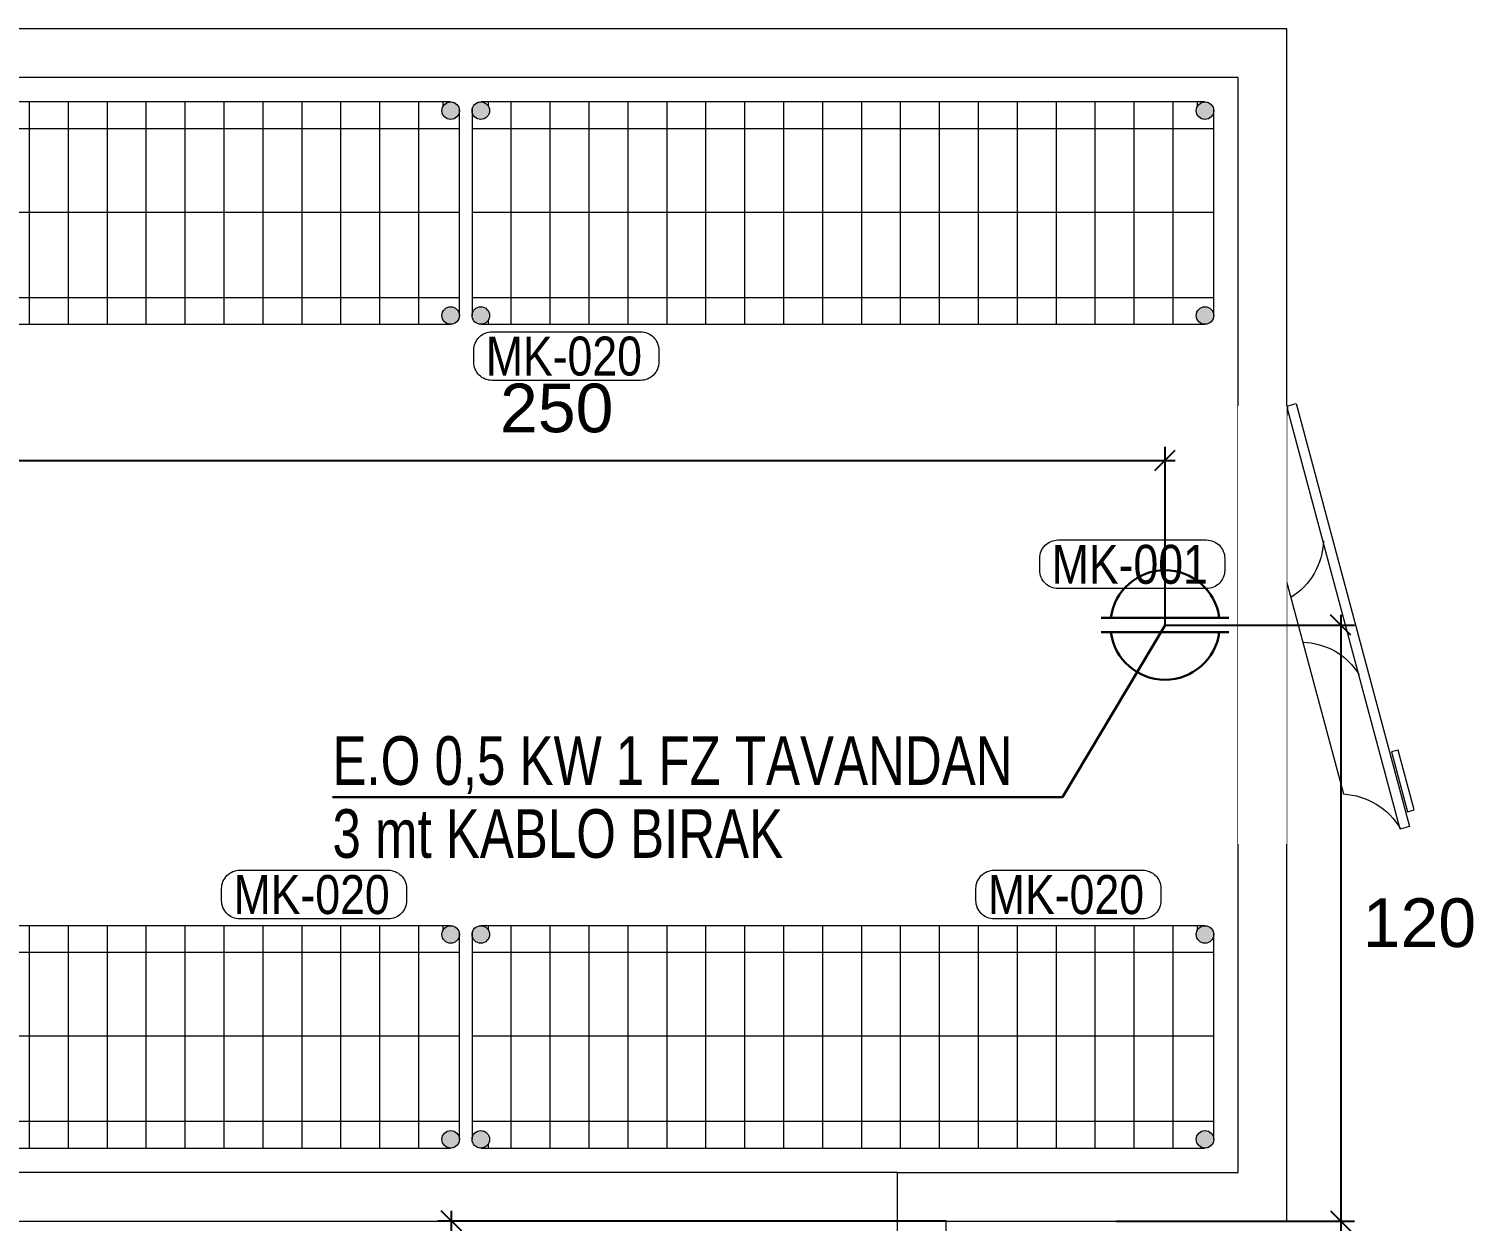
# Model space of a CAD drawing. Extents: x -5598 to 26293, y -3808 to 13850.
# Drawn here: x -1648.4 to -1350.7, y 5875 to 6120 of the extents above; entities that cross this region are included whole.
import ezdxf
from ezdxf.enums import TextEntityAlignment as Align

# ---------------------------------------------------------------- set-up
doc = ezdxf.new("R2010")
doc.units = 0
doc.header["$LTSCALE"] = 100
doc.header["$MEASUREMENT"] = 0
doc.set_wipeout_variables(frame=1)
for name, color, linetype, lineweight in [('AD', 5, 'Continuous', 9), ('AK', 7, 'Continuous', 15), ('AP', 6, 'Continuous', 15)]:
    doc.layers.add(name, color=color, linetype=linetype, lineweight=lineweight)
doc.layers.add('MAKPA COLD ROOM', color=7, linetype='Continuous', lineweight=15, true_color=0x143d69)
doc.layers.add('MAKPA ELEKTRIK', color=7, linetype='Continuous', lineweight=30, true_color=0x93039a)
doc.layers.add('OLCU DIS', color=7, linetype='Continuous')
doc.styles.add('MAKPA TESISAT', font='arial.ttf', dxfattribs={"height": 10})
doc.styles.add('olcu', font='romans.shx', dxfattribs={"width": 0.5})
doc.styles.add('POZ TEXT', font='ARIALN.TTF', dxfattribs={"height": 8})
doc.dimstyles.new('1-200', dxfattribs={"dimtxt": 40, "dimasz": 2, "dimexe": 0, "dimexo": 0, "dimgap": 10, "dimtad": 1, "dimdec": 4, "dimrnd": 0.1, "dimzin": 9, "dimdsep": 46, "dimtxsty": 'olcu', "dimblk1": 'SOL', "dimblk2": 'SAG', "dimsah": 1, "dimcen": 0, "dimse1": 1, "dimse2": 1, "dimclre": 13, "dimadec": 0, "dimazin": 0, "dimtfac": 1, "dimtdec": 4, "dimtix": 1, "dimtmove": 2, "dimatfit": 2, "dimldrblk": 'SOL', "dimfxl": 0, "dimtolj": 1, "dimarcsym": 0})
doc.dimstyles.new('MAKPA TESISAT DIM', dxfattribs={"dimscale": 0.7, "dimtxt": 12, "dimasz": 6, "dimexe": 4, "dimexo": 0, "dimgap": 8, "dimtad": 2, "dimtih": 1, "dimtoh": 1, "dimdec": 0, "dimrnd": 5, "dimzin": 0, "dimdsep": 46, "dimtxsty": 'MAKPA TESISAT', "dimblk1": 'OBLIQUE', "dimblk2": 'OBLIQUE', "dimsah": 1, "dimcen": 0, "dimdle": 3, "dimclrd": 256, "dimclre": 256, "dimclrt": 256, "dimadec": 0, "dimazin": 0, "dimtfac": 1, "dimtdec": 0, "dimtix": 1, "dimtofl": 0, "dimtmove": 2, "dimatfit": 3, "dimldrblk": 'OBLIQUE', "dimfxl": 0, "dimtvp": 7, "dimtolj": 1, "dimtzin": 0, "dimarcsym": 0})

# ---------------------------------------------------------------- blocks, each defined once
blk = doc.blocks.new('SOL')
at = {"color": 0}
for p, q in [((0, 30), (0, -6.96)), ((7.58, 0), (-6.97, 0))]:
    blk.add_line(p, q, dxfattribs=at)
blk.add_circle((0, 0), 3, dxfattribs=at)
blk = doc.blocks.new('SAG')
at = {"color": 0}
for p, q in [((0, -30), (0, 6.96)), ((7.58, 0), (-6.97, 0))]:
    blk.add_line(p, q, dxfattribs=at)
blk.add_circle((0, 0), 3, dxfattribs=at)
blk = doc.blocks.new('*D332')
at = {"layer": 'OLCU DIS', "color": 0, "lineweight": -2, "transparency": 16777216}
blk.add_line((21268, -935), (-2968, -935), dxfattribs=at)
at = {"layer": 'OLCU DIS', "color": 0, "lineweight": -2, "transparency": 16777216, "xscale": 2, "yscale": 2, "zscale": 2, "rotation": 180}
blk.add_blockref('SAG', (-2970, -935), dxfattribs=at)
at = {"layer": 'OLCU DIS', "color": 0, "lineweight": -2, "transparency": 16777216, "xscale": 2, "yscale": 2, "zscale": 2}
blk.add_blockref('SOL', (21270, -935), dxfattribs=at)
at = {"layer": 'OLCU DIS', "color": 0, "transparency": 16777216, "insert": (9295.64, -905), "char_height": 40, "attachment_point": 5, "style": 'olcu'}
blk.add_mtext('\\A1;24240', dxfattribs=at)
blk = doc.blocks.new('SOKAPI')
at = {"layer": 'MAKPA COLD ROOM'}
blk.add_line((11.82, -3.44), (79.73, -21.64), dxfattribs=at)
for points in [[(86.42, -35.23), (86.93, -33.29), (0, -10), (-0.52, -11.93)], [(83.39, -34.82), (83.02, -36.21), (70.73, -32.92), (71.1, -31.53)]]:
    blk.add_lwpolyline(points, close=True, dxfattribs=at)
for centre, radius, start, end in [((-0.14, 3.85), 14, 271.3254, 328.6365), ((27.39, -3.53), 14, 271.3254, 328.6365), ((62.53, -12.95), 14, 181.3635, 238.6746), ((94.35, -20.78), 14.65, 183.3511, 239.3619)]:
    blk.add_arc(centre, radius, start, end, dxfattribs=at)
blk.add_wipeout([(0, -10), (90, -10), (90, 0), (0, 0)]).dxf.layer = 'MAKPA COLD ROOM'
blk = doc.blocks.new('46x152')
at = {"layer": 'AD'}
h = blk.add_hatch(color=2, dxfattribs=at)
h.paths.add_polyline_path([(19.1, 150.6, 1), (22.7, 150.6, 1)])
h.paths.add_polyline_path([(-23, 150.6, 1), (-19.4, 150.6, 1)])
h.paths.add_polyline_path([(-23, 1.8, 1), (-19.4, 1.8, 1)])
h.paths.add_polyline_path([(22.7, 1.8, 1), (19.1, 1.8, 1)])
at = {"layer": 'AD', "color": 2}
blk.add_line((0, 0), (0, 152.4), dxfattribs=at)
for points in [[(21.2, 152.4), (-21.2, 152.4)], [(-17.5, 152.4), (-17.5, 0)], [(17.2, 0), (17.2, 152.4)], [(-22.93, 151.1), (-23, 151.1)], [(-23, 150.6), (-23, 1.8)], [(-22.19, 149.1), (-23, 149.1)], [(-22.19, 149.1), (-23, 149.1)], [(22.7, 149.1), (21.89, 149.1)], [(22.7, 149.1), (21.89, 149.1)], [(22.7, 151.1), (22.63, 151.1)], [(22.7, 1.8), (22.7, 150.6)], [(22.7, 144.4), (-23, 144.4)], [(22.7, 144.4), (-23, 144.4)], [(22.7, 136.4), (-23, 136.4)], [(22.7, 136.4), (-23, 136.4)], [(22.7, 128.4), (-23, 128.4)], [(22.7, 128.4), (-23, 128.4)], [(22.7, 120.4), (-23, 120.4)], [(22.7, 120.4), (-23, 120.4)], [(22.7, 112.4), (-23, 112.4)], [(22.7, 112.4), (-23, 112.4)], [(22.7, 104.4), (-23, 104.4)], [(22.7, 104.4), (-23, 104.4)], [(22.7, 96.4), (-23, 96.4)], [(22.7, 96.4), (-23, 96.4)], [(22.7, 88.4), (-23, 88.4)], [(22.7, 88.4), (-23, 88.4)], [(22.7, 80.4), (-23, 80.4)], [(22.7, 80.4), (-23, 80.4)], [(22.7, 72.4), (-23, 72.4)], [(22.7, 72.4), (-23, 72.4)], [(22.7, 64.4), (-23, 64.4)], [(22.7, 64.4), (-23, 64.4)], [(22.7, 56.4), (-23, 56.4)], [(22.7, 56.4), (-23, 56.4)], [(22.7, 48.4), (-23, 48.4)], [(22.7, 48.4), (-23, 48.4)], [(22.7, 40.4), (-23, 40.4)], [(22.7, 40.4), (-23, 40.4)], [(22.7, 32.4), (-23, 32.4)], [(22.7, 32.4), (-23, 32.4)], [(22.7, 24.4), (-23, 24.4)], [(22.7, 24.4), (-23, 24.4)], [(22.7, 16.4), (-23, 16.4)], [(22.7, 8.4), (-23, 8.4)], [(22.7, 3.4), (21.72, 3.4)], [(-22.95, 1.4), (-23, 1.4)], [(-21.2, 0), (21.2, 0)], [(22.7, 1.4), (22.65, 1.4)]]:
    blk.add_lwpolyline(points, dxfattribs=at)
for centre in [(-21.2, 150.6), (20.9, 150.6), (-21.2, 1.8), (20.9, 1.8)]:
    blk.add_circle(centre, 1.8, dxfattribs=at)
blk = doc.blocks.new('POZ_X')
at = {"layer": 'AP'}
blk.add_lwpolyline([(12.75, 10), (-17.75, 10, 0.414214), (-21.5, 6.25), (-21.5, 3.75, 0.414214), (-17.75, 0), (12.75, 0, 0.414214), (16.5, 3.75), (16.5, 6.25, 0.414214)], format="xyb", close=True, dxfattribs=at)
at = {"layer": 'AP', "style": 'POZ TEXT'}
blk.add_attdef('POZ_NO', text='', height=8, dxfattribs=at).set_placement((-3, 5), align=Align.MIDDLE_CENTER)
at = {"layer": 'AP', "style": 'POZ TEXT', "flags": 1}
blk.add_attdef('URUN_ADI', text='', height=7, dxfattribs=at).set_placement((-3, -4.34), align=Align.MIDDLE_CENTER)
blk = doc.blocks.new('ELK.KABLO')
at = {"layer": 'MAKPA ELEKTRIK'}
for p, q in [((-13.125, 1.5), (13.125, 1.5)), ((-13.125, -1.5), (13.125, -1.5))]:
    blk.add_line(p, q, dxfattribs=at)
for start, end in [(7.66226, 172.33774), (187.66226, 352.33774)]:
    blk.add_arc((0, 0), 11.25, start, end, dxfattribs=at)
blk = doc.blocks.new('_OBLIQUE')
at = {"color": 0, "linetype": 'ByBlock', "lineweight": -2}
blk.add_line((-0.5, -0.5), (0.5, 0.5), dxfattribs=at)
blk = doc.blocks.new('*D1033')
at = {"layer": 'MAKPA ELEKTRIK', "lineweight": -2, "transparency": 16777216}
for p, q in [((-1665, 5997.5), (-1665, 6034.13)), ((-1415, 5997.5), (-1415, 6034.13)), ((-1667.1, 6031.33), (-1412.9, 6031.33))]:
    blk.add_line(p, q, dxfattribs=at)
at = {"layer": 'MAKPA ELEKTRIK', "lineweight": -2, "transparency": 16777216, "xscale": 4.199999999999998, "yscale": 4.199999999999998, "zscale": 4.199999999999998, "rotation": 180}
blk.add_blockref('_OBLIQUE', (-1665, 6031.33), dxfattribs=at)
at = {"layer": 'MAKPA ELEKTRIK', "lineweight": -2, "transparency": 16777216, "xscale": 4.199999999999998, "yscale": 4.199999999999998, "zscale": 4.199999999999998}
blk.add_blockref('_OBLIQUE', (-1415, 6031.33), dxfattribs=at)
at = {"layer": 'MAKPA ELEKTRIK', "transparency": 16777216, "insert": (-1540, 6042.04), "char_height": 10, "attachment_point": 5, "style": 'MAKPA TESISAT'}
blk.add_mtext('\\A1;250', dxfattribs=at)
blk = doc.blocks.new('*D1034')
at = {"layer": 'MAKPA ELEKTRIK', "lineweight": -2, "transparency": 16777216}
for p, q in [((-1415, 5997.5), (-1376.1, 5997.5)), ((-1378.9, 5999.6), (-1378.9, 5872.9)), ((-1425, 5875), (-1376.1, 5875))]:
    blk.add_line(p, q, dxfattribs=at)
at = {"layer": 'MAKPA ELEKTRIK', "lineweight": -2, "transparency": 16777216, "xscale": 4.199999999999999, "yscale": 4.199999999999999, "zscale": 4.199999999999999}
for p, rotation in [((-1378.9, 5997.5), 90), ((-1378.9, 5875), 270)]:
    blk.add_blockref('_OBLIQUE', p, dxfattribs=dict(at, rotation=rotation))
at = {"layer": 'MAKPA ELEKTRIK', "transparency": 16777216, "insert": (-1362.74, 5936.25), "char_height": 10, "attachment_point": 5, "style": 'MAKPA TESISAT'}
blk.add_mtext('\\A1;120', dxfattribs=at)
blk = doc.blocks.new('*D749')
at = {"layer": 'MAKPA ELEKTRIK', "lineweight": -2, "transparency": 16777216}
for p, q in [((-1460, 5875), (-1564.42, 5875)), ((-1561.62, 5764.15), (-1561.62, 5877.1)), ((-1665, 5766.25), (-1558.82, 5766.25))]:
    blk.add_line(p, q, dxfattribs=at)
at = {"layer": 'MAKPA ELEKTRIK', "lineweight": -2, "transparency": 16777216, "xscale": 4.199999999999998, "yscale": 4.199999999999998, "zscale": 4.199999999999998}
for p, rotation in [((-1561.62, 5875), 90), ((-1561.62, 5766.25), 270)]:
    blk.add_blockref('_OBLIQUE', p, dxfattribs=dict(at, rotation=rotation))
at = {"layer": 'MAKPA ELEKTRIK', "transparency": 16777216, "insert": (-1545.46, 5820.63), "char_height": 10, "attachment_point": 5, "style": 'MAKPA TESISAT'}
blk.add_mtext('\\A1;110', dxfattribs=at)

msp = doc.modelspace()

# ---------------------------------------------------------------- linework, layer by layer
at = {"layer": 'MAKPA COLD ROOM'}
for points in [[(-1660, 6120.00002), (-1930, 6120.00002), (-1930, 3880), (-1390, 3880), (-1390, 4260), (-1460, 4260), (-1460, 4330), (-1390, 4330), (-1390, 4725), (-1460, 4725), (-1460, 4795), (-1390, 4795), (-1390, 5350), (-1460, 5350), (-1460, 5420), (-1390, 5420), (-1390, 5805.00004), (-1460, 5805.00004), (-1460, 5875.00004), (-1390, 5875.00004), (-1390, 6120.00002), (-1660, 6120.00002)], [(-1670, 6110.00002), (-1920, 6110.00002), (-1920, 3890), (-1400, 3890), (-1400, 4250), (-1470, 4250), (-1470, 4340), (-1400, 4340), (-1400, 4715), (-1470, 4715), (-1470, 4805), (-1400, 4805), (-1400, 5340), (-1470, 5340), (-1470, 5430), (-1400, 5430), (-1400, 5795.00004), (-1470, 5795.00004), (-1470, 5885.00004), (-1400, 5885.00004), (-1400, 6110.00002), (-1670, 6110.00002)], [(-1920, 5875.00004), (-1470, 5875.00004), (-1470, 5885.00004), (-1920, 5885.00004)]]:
    msp.add_lwpolyline(points, close=True, dxfattribs=at)
at = {"layer": 'MAKPA ELEKTRIK'}
for p, q in [((-1436.07227, 5962.14164), (-1415, 5997.50003)), ((-1586.07227, 5962.14164), (-1436.07227, 5962.14164))]:
    msp.add_line(p, q, dxfattribs=at)

# ---------------------------------------------------------------- block references
at = {"layer": 'AK', "rotation": 90}
for p in [(-1560, 6082.30002), (-1405, 6082.30002), (-1560, 5913.00004), (-1405, 5913.00004)]:
    msp.add_blockref('46x152', p, dxfattribs=at)
at = {"layer": 'AP', "ltscale": 6}
ref = msp.add_blockref('POZ_X', (-1535.52585, 6057.77079), dxfattribs=dict(at, xscale=-1, rotation=180))
ref.add_attrib('POZ_NO', 'MK-020', dxfattribs={"height": 8, "style": 'POZ TEXT'}).set_placement((-1538.52585, 6052.77079), align=Align.MIDDLE_CENTER)
ref = msp.add_blockref('POZ_X', (-1419.24002, 6014.9729), dxfattribs=dict(at, xscale=-1, rotation=180))
ref.add_attrib('POZ_NO', 'MK-001', dxfattribs={"height": 8, "style": 'POZ TEXT'}).set_placement((-1422.24002, 6009.9729), align=Align.MIDDLE_CENTER)
ref = msp.add_blockref('POZ_X', (-1587.35803, 5947.10175), dxfattribs=dict(at, xscale=-1, rotation=180))
ref.add_attrib('POZ_NO', 'MK-020', dxfattribs={"height": 8, "style": 'POZ TEXT'}).set_placement((-1590.35803, 5942.10175), align=Align.MIDDLE_CENTER)
ref = msp.add_blockref('POZ_X', (-1432.35803, 5947.10175), dxfattribs=dict(at, xscale=-1, rotation=180))
ref.add_attrib('POZ_NO', 'MK-020', dxfattribs={"height": 8, "style": 'POZ TEXT'}).set_placement((-1435.35803, 5942.10175), align=Align.MIDDLE_CENTER)
at = {"layer": 'MAKPA ELEKTRIK'}
msp.add_blockref('ELK.KABLO', (-1415, 5997.50003), dxfattribs=at)

# ---------------------------------------------------------------- texts
at = {"layer": 'MAKPA ELEKTRIK', "style": 'MAKPA TESISAT', "width": 0.75}
for s, p in [('E.O 0,5 KW 1 FZ TAVANDAN', (-1586.07227, 5964.64164)), ('3 mt KABLO BIRAK', (-1586.07227, 5949.64164))]:
    msp.add_text(s, height=10.00188, dxfattribs=at).set_placement(p)

# ---------------------------------------------------------------- dimensions: what is measured, and where the dimension line sits
at = {"layer": 'MAKPA ELEKTRIK'}
dim = msp.add_linear_dim(base=(-1415, 6031.33448), p1=(-1665, 5997.50003), p2=(-1415, 5997.50003), dimstyle='MAKPA TESISAT DIM', override={"dimfxl": 0}, dxfattribs=at)
dim.commit()
dim.dimension.update_dxf_attribs({"geometry": '*D1033', "text_midpoint": (-1540, 6042.04021)})
dim = msp.add_linear_dim(base=(-1561.61994, 5875.00004), p1=(-1665, 5766.25003), p2=(-1460, 5875.00004), angle=90, dimstyle='MAKPA TESISAT DIM', override={"dimfxl": 0}, dxfattribs=at)
dim.commit()
dim.dimension.update_dxf_attribs({"geometry": '*D749', "text_midpoint": (-1545.4606, 5820.62503)})
at = {"layer": 'OLCU DIS', "color": 7}
dim = msp.add_linear_dim(base=(-2970, -935), p1=(21270, -635), p2=(-2970, 7535), dimstyle='1-200', dxfattribs=at)
dim.commit()
dim.dimension.update_dxf_attribs({"geometry": '*D332', "text_midpoint": (9295.63768, -905), "dimtype": 160})

# ---------------------------------------------------------------- next in the draw order: block references
at = {"layer": 'AK', "xscale": -1, "rotation": 90}
msp.add_blockref('SOKAPI', (-1400, 6042.50003), dxfattribs=at)

# ---------------------------------------------------------------- next in the draw order: dimensions: what is measured, and where the dimension line sits
at = {"layer": 'MAKPA ELEKTRIK'}
dim = msp.add_linear_dim(base=(-1378.8974, 5875.00004), p1=(-1415, 5997.50003), p2=(-1425, 5875.00004), angle=90, dimstyle='MAKPA TESISAT DIM', override={"dimfxl": 0}, dxfattribs=at)
dim.commit()
dim.dimension.update_dxf_attribs({"geometry": '*D1034', "text_midpoint": (-1362.73806, 5936.25003)})

doc.saveas('drawing.dxf')
